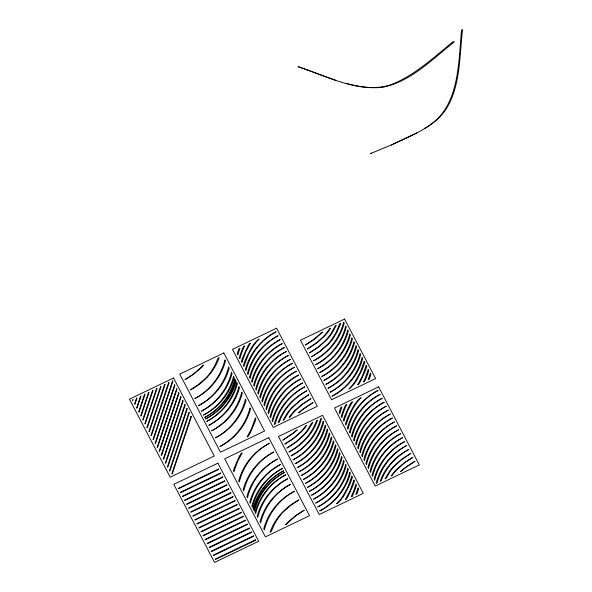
<?xml version="1.0" encoding="UTF-8"?>
<svg xmlns="http://www.w3.org/2000/svg" width="592" height="592" viewBox="0 0 592 592"><rect width="100%" height="100%" fill="white"/><g stroke="black" fill="none" stroke-linecap="round" stroke-linejoin="round"><path stroke-width="0.89" d="M376.172 483.079C380.434 466.851 391.83 453.176 406.66 445.48M424.412 128.531C459.725 109.764 458.238 64.247 461.545 30.081L462.552 29.6C459.333 56.869 460.768 87.29 444.866 111.081C431.568 128.22 410.308 136.056 391.319 145.003M275.998 331.912C261.035 339.815 250.076 354.068 246.006 370.466L245.443 369.393C249.713 353.165 261.102 339.497 275.939 331.801M278.048 335.849C263.085 343.752 252.125 357.997 248.063 374.396L247.5 373.323C251.763 357.094 263.151 343.427 277.988 335.731M280.105 339.778C265.142 347.682 254.183 361.934 250.113 378.332L249.55 377.259C253.82 361.031 265.209 347.363 280.046 339.66M282.155 343.708C267.192 351.611 256.232 365.863 252.162 382.262L251.6 381.189C255.87 364.961 267.258 351.293 282.095 343.597M194.938 398.438C209.901 390.535 220.86 376.283 224.93 359.884L225.493 360.957C221.223 377.185 209.834 390.853 194.997 398.549M284.204 347.645C269.242 355.548 258.29 369.793 254.22 386.191L253.657 385.118C257.92 368.89 269.316 355.222 284.145 347.526M286.262 351.574C271.299 359.477 260.339 373.73 256.269 390.128L255.707 389.055C259.977 372.827 271.365 359.152 286.202 351.456M198.631 405.513C213.594 397.609 224.553 383.357 228.623 366.966L229.185 368.039C224.916 384.26 213.527 397.935 198.69 405.631M288.311 355.503C273.349 363.407 262.389 377.659 258.319 394.057L257.764 392.984C262.027 376.756 273.415 363.088 288.252 355.392M201.509 411.018C216.472 403.115 227.424 388.863 231.494 372.464L232.057 373.545C227.794 389.765 216.406 403.441 201.569 411.137M290.369 359.44C275.398 367.343 264.446 381.588 260.376 397.987L259.814 396.914C264.076 380.686 275.472 367.018 290.302 359.322M203.559 414.955C218.522 407.044 229.481 392.799 233.551 376.401L234.114 377.474C229.844 393.702 218.455 407.37 203.618 415.066M292.418 363.37C277.456 371.273 266.496 385.525 262.426 401.924L261.864 400.851C266.134 384.622 277.522 370.947 292.359 363.251M204.788 417.308C219.758 409.405 230.71 395.153 234.78 378.762L235.342 379.835C231.08 396.055 219.684 409.731 204.847 417.427M205.609 418.884C220.579 410.981 231.531 396.729 235.601 380.33L236.164 381.403C231.894 397.632 220.505 411.299 205.668 418.995M294.468 367.299C279.505 375.202 268.546 389.455 264.476 405.853L263.921 404.78C268.183 388.552 279.572 374.884 294.409 367.188M206.845 421.245C221.808 413.342 232.767 399.089 236.837 382.691L237.392 383.764C233.13 399.992 221.741 413.66 206.904 421.356M313.656 360.661C328.619 352.751 339.579 338.506 343.649 322.107L344.211 323.18C339.941 339.408 328.553 353.076 313.716 360.772M296.525 371.228C281.555 379.139 270.603 393.384 266.533 409.782L265.971 408.709C270.233 392.481 281.629 378.813 296.466 371.117M208.895 425.174C223.857 417.271 234.817 403.019 238.887 386.62L239.449 387.693C235.179 403.922 223.791 417.589 208.954 425.285M315.714 364.591C330.676 356.687 341.636 342.435 345.706 326.037L346.261 327.11C341.998 343.338 330.61 357.006 315.773 364.702M298.575 375.165C283.612 383.068 272.653 397.321 268.583 413.719L268.021 412.646C272.29 396.418 283.679 382.743 298.516 375.047M211.766 430.68C226.736 422.777 237.688 408.524 241.758 392.126L242.32 393.199C238.058 409.427 226.662 423.095 211.825 430.791M317.763 368.52C332.726 360.617 343.686 346.364 347.756 329.966L348.318 331.039C344.048 347.267 332.66 360.942 317.823 368.638M300.625 379.095C285.662 386.998 274.703 401.25 270.64 417.649L270.078 416.576C274.34 400.347 285.729 386.68 300.566 378.984M302.682 383.024C287.719 390.935 276.76 405.18 272.69 421.578L272.128 420.505C276.397 404.277 287.786 390.609 302.623 382.913M319.813 372.457C334.783 364.546 345.735 350.301 349.805 333.903L350.368 334.976C346.105 351.204 334.709 364.872 319.872 372.568M215.466 437.754C230.429 429.851 241.388 415.599 245.458 399.2L246.013 400.281C241.751 416.502 230.362 430.177 215.525 437.873M304.732 386.961C290.287 394.649 279.387 408.184 275.191 424.027L274.214 424.501C278.373 408.221 289.851 394.561 304.673 386.842M321.87 376.386C336.833 368.483 347.793 354.231 351.863 337.832L352.418 338.905C348.155 355.133 336.767 368.801 321.93 376.497M323.92 380.316C338.883 372.412 349.842 358.16 353.912 341.762L354.475 342.835C350.205 359.063 338.816 372.738 323.979 380.434M219.98 446.405C234.943 438.502 245.902 424.249 249.972 407.851L250.527 408.924C246.265 425.152 234.876 438.827 220.039 446.523M325.97 384.252C340.94 376.342 351.892 362.097 355.962 345.698L356.525 346.771C352.262 363 340.866 376.667 326.037 384.363M328.027 388.182C342.99 380.279 353.949 366.026 358.019 349.628L358.574 350.701C354.312 366.929 342.923 380.597 328.086 388.293M330.077 392.111C345.04 384.208 355.999 369.956 360.069 353.557L360.632 354.63C356.362 370.858 344.973 384.534 330.136 392.23M332.134 396.048C347.097 388.137 358.049 373.892 362.119 357.494L362.681 358.567C358.419 374.795 347.023 388.463 332.193 396.159M269.279 443.43C254.316 451.333 243.356 465.586 239.286 481.984L238.724 480.911C242.994 464.683 254.382 451.015 269.219 443.312M273.793 452.081C258.83 459.984 247.87 474.236 243.8 490.635L243.245 489.562C247.508 473.334 258.896 459.666 273.733 451.962M377.992 390.55C363.022 398.453 352.07 412.705 348 429.104L347.437 428.031C351.7 411.803 363.096 398.135 377.925 390.439M380.042 394.487C365.079 402.39 354.12 416.635 350.05 433.033L349.487 431.96C353.757 415.732 365.146 402.064 379.983 394.368M277.485 459.155C262.522 467.058 251.57 481.311 247.5 497.709L246.938 496.636C251.2 480.408 262.596 466.74 277.426 459.044M382.092 398.416C367.129 406.319 356.169 420.572 352.099 436.97L351.544 435.897C355.807 419.669 367.195 406.001 382.032 398.298M291.064 455.796C305.509 448.107 316.409 434.572 320.612 418.729L321.589 418.255C317.43 434.535 305.953 448.196 291.131 455.914M280.364 464.661C265.401 472.564 254.442 486.816 250.372 503.215L249.809 502.142C254.079 485.914 265.468 472.246 280.305 464.55M384.149 402.345C369.179 410.249 358.227 424.501 354.157 440.899L353.594 439.826C357.857 423.598 369.253 409.93 384.09 402.234M293.121 459.732C308.084 451.822 319.044 437.577 323.114 421.178L323.669 422.251C319.406 438.48 308.018 452.147 293.181 459.843M282.414 468.59C267.451 476.501 256.491 490.746 252.421 507.144L251.866 506.071C256.129 489.843 267.517 476.175 282.354 468.479M386.199 406.282C371.236 414.185 360.276 428.43 356.206 444.829L355.644 443.756C359.914 427.528 371.302 413.86 386.139 406.164M295.171 463.662C310.134 455.759 321.093 441.506 325.163 425.108L325.726 426.181C321.456 442.409 310.067 456.077 295.23 463.773M283.649 470.951C268.679 478.854 257.727 493.106 253.657 509.505L253.095 508.432C257.357 492.204 268.753 478.536 283.583 470.84M284.471 472.527C269.501 480.43 258.549 494.683 254.479 511.081L253.916 510.001C258.179 493.78 269.575 480.105 284.404 472.409M388.248 410.212C373.286 418.115 362.326 432.367 358.256 448.766L357.701 447.693C361.964 431.464 373.352 417.797 388.189 410.093M297.228 467.591C312.191 459.688 323.143 445.436 327.213 429.037L327.776 430.11C323.513 446.338 312.117 460.014 297.288 467.71M285.699 474.888C270.736 482.791 259.777 497.036 255.707 513.434L255.145 512.361C259.414 496.133 270.803 482.465 285.64 474.769M390.306 414.141C375.335 422.044 364.383 436.297 360.313 452.695L359.751 451.622C364.021 435.394 375.409 421.726 390.246 414.03M299.278 471.521C314.241 463.617 325.2 449.372 329.27 432.974L329.833 434.047C325.563 450.275 314.174 463.943 299.337 471.639M287.749 478.817C272.786 486.72 261.827 500.973 257.757 517.371L257.202 516.298C261.464 500.07 272.853 486.402 287.69 478.699M392.355 418.078C377.393 425.981 366.433 440.226 362.363 456.624L361.801 455.551C366.071 439.323 377.459 425.655 392.296 417.959M301.328 475.457C316.291 467.554 327.25 453.302 331.32 436.903L331.883 437.976C327.613 454.205 316.224 467.872 301.387 475.568M290.628 484.323C275.657 492.226 264.705 506.478 260.635 522.877L260.073 521.796C264.335 505.575 275.731 491.9 290.568 484.204M394.405 422.007C379.442 429.91 368.49 444.163 364.42 460.561L363.858 459.488C368.12 443.26 379.509 429.592 394.346 421.889M303.385 479.387C318.348 471.484 329.307 457.231 333.37 440.833L333.932 441.906C329.67 458.134 318.281 471.809 303.444 479.505M396.462 425.937C381.5 433.84 370.54 448.092 366.47 464.491L365.908 463.418C370.178 447.189 381.566 433.522 396.403 425.826M305.435 483.316C320.398 475.413 331.357 461.168 335.427 444.77L335.99 445.843C331.72 462.071 320.331 475.739 305.494 483.435M294.32 491.397C279.357 499.3 268.398 513.553 264.328 529.951L263.766 528.878C268.035 512.65 279.424 498.982 294.261 491.286M398.512 429.873C383.549 437.777 372.59 452.022 368.52 468.42L367.965 467.347C372.227 451.119 383.616 437.451 398.453 429.755M307.485 487.253C322.455 479.35 333.407 465.097 337.477 448.699L338.039 449.772C333.777 466 322.381 479.668 307.544 487.364M400.562 433.803C385.599 441.706 374.647 455.958 370.577 472.357L370.015 471.284C374.277 455.056 385.673 441.388 400.503 433.684M309.542 491.182C324.505 483.279 335.464 469.027 339.534 452.628L340.089 453.701C335.827 469.93 324.438 483.597 309.601 491.301M402.619 437.732C387.656 445.635 376.697 459.888 372.627 476.286L372.065 475.213C376.334 458.985 387.723 445.317 402.56 437.621M311.592 495.112C326.555 487.209 337.514 472.964 341.584 456.565L342.146 457.638C337.877 473.866 326.488 487.534 311.651 495.23M404.669 441.669C389.706 449.572 378.747 463.817 374.677 480.216L374.122 479.143C378.384 462.914 389.773 449.247 404.61 441.551M313.642 499.049C328.612 491.145 339.564 476.893 343.634 460.495L344.196 461.568C339.934 477.796 328.538 491.464 313.708 499.16M406.726 445.598C392.281 453.287 381.381 466.822 377.178 482.665L376.201 483.139M315.699 502.978C330.662 495.075 341.621 480.822 345.691 464.424L346.246 465.497C341.984 481.725 330.595 495.393 315.758 503.096M317.749 506.907C332.711 499.004 343.671 484.759 347.741 468.361L348.303 469.434C344.033 485.662 332.645 499.33 317.808 507.026M319.806 510.844C334.769 502.941 345.721 488.689 349.791 472.29L350.353 473.363C346.091 489.591 334.695 503.259 319.865 510.955M190.424 389.788L198.268 384.652L206.134 377.792A53.776 51.992 16.5 0 0 210.774 372.198L214.681 365.826L218.085 358.19L219.129 357.694C214.341 371.776 203.441 382.957 190.483 389.906M311.607 356.724L319.643 351.448L327.65 344.374A53.717 51.941 16.5 0 0 332.349 338.58L336.3 331.912L339.749 323.831L340.792 323.328L337.27 331.572L333.222 338.343A53.761 51.978 16.5 0 1 328.39 344.233L320.08 351.433L311.666 356.843M306.782 390.89C294.379 397.728 284.005 408.554 279.283 422.066L278.24 422.562C283.065 408.65 293.913 397.661 306.723 390.779M289.014 451.866C301.424 445.029 311.792 434.202 316.52 420.69L317.556 420.187C312.731 434.106 301.883 445.095 289.074 451.977M298.834 500.048L290.99 505.183L283.124 512.043A53.776 51.992 16.5 0 0 278.484 517.637L274.577 524.009L271.173 531.646L270.13 532.149C274.917 518.059 285.818 506.885 298.775 499.937M408.776 449.528C396.374 456.365 385.999 467.192 381.27 480.704L380.234 481.207C385.059 467.288 395.907 456.299 408.717 449.417M309.557 352.795L318.614 346.742L325.415 340.637A53.828 52.044 16.5 0 0 330.78 333.932L335.198 326.014L336.249 325.511L331.72 333.614A53.724 51.941 16.5 0 1 327.694 338.824L319.125 346.69L309.616 352.906M308.839 394.82L300.196 400.555L292.211 407.799A53.628 51.852 16.5 0 0 288.4 412.543L284.079 419.765L283.028 420.268L287.46 412.868A53.65 51.874 16.5 0 1 291.39 408.021L299.693 400.606L308.78 394.709M286.965 447.937L295.608 442.202L303.592 434.957A53.628 51.852 16.5 0 0 307.403 430.214L311.725 422.991L312.776 422.488L308.336 429.888A53.65 51.874 16.5 0 1 304.406 434.735L296.111 442.15L287.024 448.048M410.826 453.465L402.183 459.192L394.198 466.437A53.628 51.852 16.5 0 0 390.387 471.18L386.065 478.403L385.015 478.906L389.455 471.506A53.65 51.874 16.5 0 1 393.384 466.659L401.679 459.244L410.767 453.346M307.5 348.866L316.505 342.857L323.276 336.796A53.857 52.074 16.5 0 0 328.619 330.166L329.566 328.715L330.625 328.205L329.655 329.7A53.746 51.963 16.5 0 1 325.334 335.235L317.068 342.761L307.559 348.977M310.889 398.756L302.593 404.225L295.105 410.826A53.82 52.029 16.5 0 0 290.206 416.827L289.133 417.338A53.842 52.059 16.5 0 1 294.217 411.137L302.038 404.321L310.83 398.638M284.907 444L293.21 438.531L300.692 431.931A53.82 52.029 16.5 0 0 305.598 425.929L306.663 425.419A53.842 52.059 16.5 0 1 301.587 431.62L293.758 438.435L284.967 444.118M412.883 457.394L404.58 462.863L397.099 469.463A53.82 52.029 16.5 0 0 392.193 475.465L391.127 475.975A53.842 52.059 16.5 0 1 396.203 469.774L404.033 462.959L412.824 457.276M185.089 379.568L192.985 374.396L200.022 368.357A54.893 53.065 16.5 0 0 202.538 365.649L203.633 365.131A54.878 53.058 16.5 0 1 201.006 367.958L193.584 374.255L185.148 379.679M305.45 344.929L312.583 340.311L319.11 334.968A56.654 54.775 16.5 0 0 321.478 332.6L322.581 332.068L315.344 338.58L305.509 345.047M304.17 510.274L296.274 515.447L289.229 521.478A54.893 53.065 16.5 0 0 286.713 524.186L285.625 524.704A54.878 53.058 16.5 0 1 288.252 521.878L295.674 515.58L304.11 510.156M312.946 402.686L305.539 407.503A67.044 64.824 16.5 0 0 299.678 412.269L298.553 412.816A62.722 60.643 16.5 0 1 301.506 410.256L312.879 402.575M282.858 440.071L290.265 435.253A67.044 64.824 16.5 0 0 296.126 430.488L297.243 429.94A62.722 60.643 16.5 0 1 294.298 432.5L282.917 440.182M414.933 461.323L407.525 466.141A67.044 64.824 16.5 0 0 401.665 470.906L400.547 471.454A62.722 60.643 16.5 0 1 403.5 468.894L414.874 461.212M417.338 132.689L392.326 144.522L370.363 153.654L371.369 153.173M364.576 381.426L363.525 381.929A91.131 88.112 16.5 0 0 368.231 369.275L368.838 370.363A88.053 85.13 16.5 0 1 364.605 381.44M345.543 405.172L346.594 404.662M346.261 83.405C361.483 87.631 378.207 89.858 393.273 83.775C416.035 74.244 434.321 56.921 453.243 41.581L454.323 41.921C432.315 59.037 411.299 81.415 382.913 87.231C353.246 90.598 325.334 75.82 298.035 66.622L335.812 80.32M341.843 417.308L341.281 416.235A88.053 85.13 16.5 0 1 345.513 405.157M341.887 417.323A91.131 88.112 16.5 0 1 346.549 404.647M237.925 354.297L237.799 354.741L237.237 353.668L237.851 351.752L238.902 348.762L239.945 348.266L237.925 354.297M339.919 412.935L339.786 413.379L339.223 412.306L339.845 410.389L340.888 407.4L341.932 406.904L339.919 412.935M370.333 373.219L368.187 379.694L369.23 379.191L370.274 376.209L370.895 374.292L370.333 373.219M358.005 488.015L355.859 494.49L356.902 493.994L357.945 491.005L358.567 489.088L358.005 488.015M242.372 361.046L241.899 362.6L241.344 361.527L242.698 357.479L247.693 346.49A57.394 55.493 16.5 0 1 249.395 343.73L250.46 343.219L245.865 351.67L242.372 361.046M234.41 470.255L233.951 471.757L233.389 470.684L234.254 468.028L238.976 457.031A58.889 56.936 16.5 0 1 241.122 453.383L242.18 452.88L237.777 461.138L234.41 470.255M255.307 418.078L251.482 428.697L247.071 436.963L248.137 436.452A58.889 56.936 16.5 0 0 250.283 432.811L255.004 421.807L255.87 419.151L255.307 418.078M344.366 419.684L343.893 421.238L343.33 420.165L344.685 416.117L349.687 405.128A57.394 55.493 16.5 0 1 351.389 402.368L352.455 401.857L347.859 410.308L344.366 419.684M366.226 365.353L362.267 376.29L357.672 384.741L358.737 384.23A57.394 55.493 16.5 0 0 360.432 381.463L365.434 370.481L366.788 366.426L366.226 365.353M353.898 480.156L349.931 491.086L345.336 499.537L346.409 499.026A57.394 55.493 16.5 0 0 348.103 496.266L353.106 485.277L354.46 481.229L353.898 480.156M244.703 364.11L243.956 366.537L243.393 365.464L245.606 359.122L251.541 347.519A53.865 52.081 16.5 0 1 256.824 340.829L259.141 339.053L257.875 340.356A53.739 51.955 16.5 0 0 253.383 345.869L248.707 353.905L244.703 364.11M364.176 361.423L360.269 372.227L354.741 382.084A53.739 51.955 16.5 0 1 350.249 387.605L348.991 388.907L351.3 387.124A53.865 52.081 16.5 0 0 356.584 380.441L362.519 368.838L364.739 362.496L364.176 361.423M346.69 422.747L345.943 425.174L345.388 424.101L347.6 417.76L353.535 406.156A53.865 52.081 16.5 0 1 358.819 399.467L361.135 397.691L359.869 398.993A53.739 51.955 16.5 0 0 355.378 404.506L350.693 412.543L346.69 422.747M351.848 476.22L347.941 487.024L342.413 496.888A53.739 51.955 16.5 0 1 337.921 502.401L336.663 503.703L338.972 501.927A53.865 52.081 16.5 0 0 344.255 495.238L350.19 483.634L352.41 477.293L351.848 476.22M133.045 399.896L132.482 400.162L133.045 399.896M136.486 398.238L134.532 404.099L134.961 404.24L137.055 397.972L136.486 398.238M140.496 396.322L136.589 408.029L137.011 408.169L141.066 396.048L140.496 396.322M144.507 394.398L138.639 411.958L139.068 412.106L145.07 394.124L144.507 394.398M148.511 392.474L140.689 415.895L141.118 416.035L149.08 392.2L148.511 392.474M152.521 390.55L142.746 419.824L143.175 419.965L153.084 390.276L152.521 390.55M156.525 388.626L144.796 423.754L145.225 423.894L157.095 388.352L156.525 388.626M160.536 386.702L146.846 427.69L147.275 427.831L161.098 386.428L160.536 386.702M164.539 384.778L148.903 431.62L149.332 431.76L165.109 384.504L164.539 384.778M168.55 382.854L150.953 435.549L151.382 435.69L169.12 382.58L168.55 382.854M172.561 380.93L153.002 439.486L153.432 439.627L172.849 381.485L172.561 380.93M174.61 384.867L155.06 443.415L155.489 443.556L174.899 385.422L174.61 384.867M176.66 388.796L157.109 447.345L157.539 447.485L176.949 389.351L176.66 388.796M178.717 392.725L159.167 451.282L159.588 451.422L179.006 393.28L178.717 392.725M180.767 396.662L161.216 455.211L161.646 455.352L181.056 397.217L180.767 396.662M182.817 400.592L163.266 459.14L163.695 459.281L183.113 401.147L182.817 400.592M184.874 404.521L165.323 463.077L165.753 463.218L185.163 405.076L184.874 404.521M186.924 408.458L167.373 467.007L167.802 467.147L187.213 409.013L186.924 408.458M188.974 412.387L169.423 470.936L169.852 471.077L189.27 412.942L188.974 412.387M191.031 416.317L171.769 473.992L172.339 473.718L191.32 416.872L191.031 416.317M223.828 352.98L179.746 374.137L220.483 452.177L264.572 431.02L223.828 352.98M276.575 328.227L232.493 349.384L273.238 427.424L317.319 406.267L276.575 328.227M173.537 378.007L129.448 399.163L170.193 477.204L214.274 456.047L173.537 378.007M244.607 346.024L243.556 346.535A88.053 85.13 16.5 0 0 239.323 357.605L239.849 358.671A91.131 88.112 16.5 0 1 244.555 346.009M344.566 319.058L300.484 340.215L331.55 399.733L375.631 378.577L344.566 319.058M268.768 437.658L224.686 458.815L265.431 536.863L309.512 515.706L268.768 437.658M217.908 463.196L173.826 484.352L214.57 562.4L258.652 541.243L217.908 463.196M378.569 386.865L334.487 408.021L375.224 486.062L419.306 464.905L378.569 386.865M322.566 415.332L278.484 436.489L319.221 514.529L363.303 493.373L322.566 415.332M218.47 469.071L178.392 488.304L178.599 488.696L218.677 469.463L218.47 469.071M220.527 473.008L180.449 492.241L180.656 492.633L220.727 473.4L220.527 473.008M222.577 476.937L182.499 496.17L182.706 496.562L222.784 477.33L222.577 476.937M224.627 480.867L184.556 500.099L184.756 500.492L224.834 481.259L224.627 480.867M226.684 484.804L186.606 504.036L186.813 504.428L226.884 485.196L226.684 484.804M228.734 488.733L188.656 507.966L188.863 508.358L228.941 489.125L228.734 488.733M230.784 492.662L190.713 511.895L190.913 512.287L230.991 493.055L230.784 492.662M232.841 496.599L192.763 515.832L192.97 516.224L233.041 496.991L232.841 496.599M234.891 500.529L194.812 519.761L195.02 520.153L235.098 500.921L234.891 500.529M236.941 504.458L196.87 523.691L197.069 524.083L237.148 504.85L236.941 504.458M238.998 508.395L198.919 527.627L199.127 528.02L239.205 508.787L238.998 508.395M241.048 512.324L200.969 531.557L201.176 531.949L241.255 512.716L241.048 512.324M243.105 516.254L203.026 535.486L203.234 535.878L243.305 516.646L243.105 516.254M245.155 520.19L205.076 539.423L205.283 539.815L245.362 520.583L245.155 520.19M247.204 524.12L207.133 543.352L207.333 543.745L247.412 524.512L247.204 524.12M249.262 528.049L209.183 547.282L209.39 547.674L249.461 528.441L249.262 528.049M251.311 531.986L211.233 551.219L211.44 551.611L251.519 532.378L251.311 531.986M253.361 535.915L213.29 555.148L213.49 555.54L253.568 536.308L253.361 535.915M255.418 539.845L215.34 559.077L215.547 559.47L255.618 540.237L255.418 539.845M352.247 496.222L351.197 496.732A91.131 88.112 16.5 0 0 355.903 484.071L356.51 485.159A88.053 85.13 16.5 0 1 352.277 496.237"/></g></svg>
